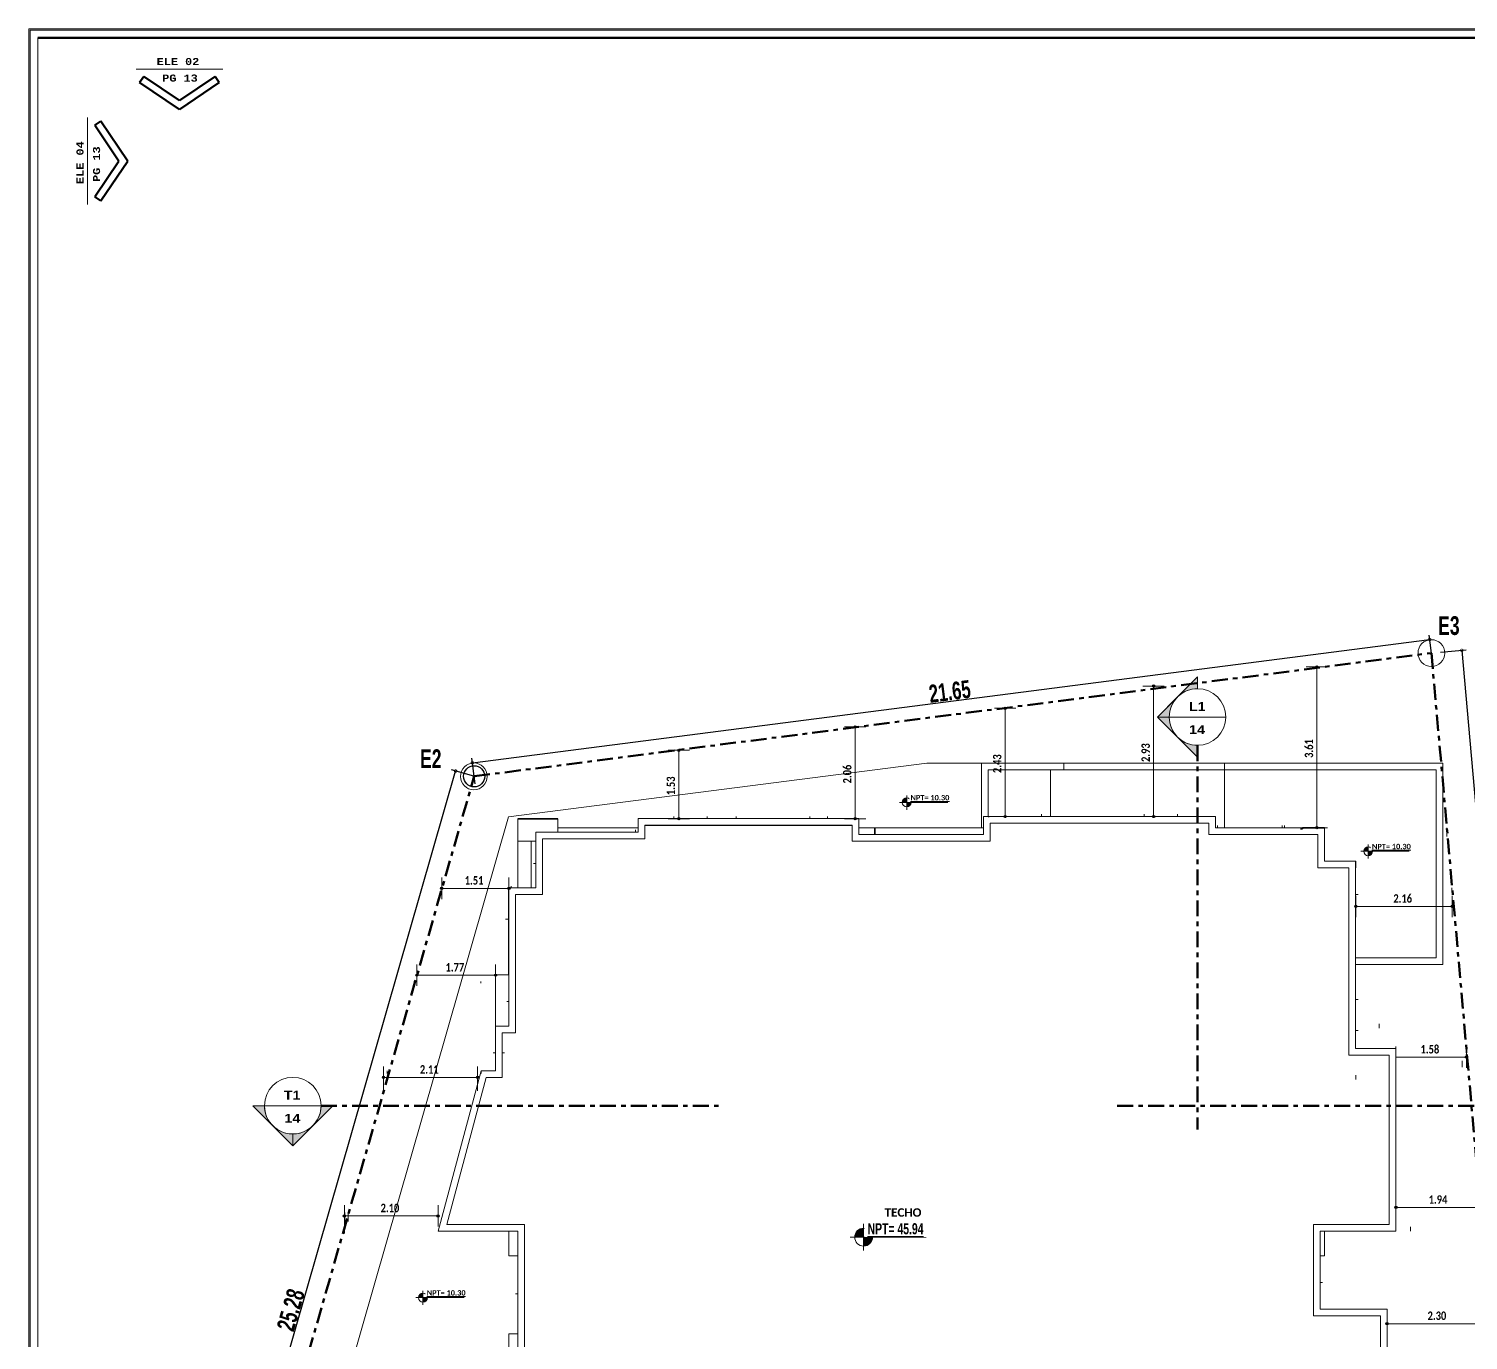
# Model space of a CAD drawing. Header units: metres. Extents: x -144 to 1000, y -717 to 29.
# Drawn here: x 911.78 to 944.07, y -559.86 to -530.45 of the extents above; entities that cross this region are included whole.
import ezdxf

# ---------------------------------------------------------------- set-up
doc = ezdxf.new("R2010")
doc.units = ezdxf.units.M
for name, pattern in [('Basculante', [0.11625, 0.075, -0.04125]), ('Dash Dot 3_16_', [0.595313, 0.357187, -0.119063, 0, -0.119063]), ('Derribado', [0.36, 0.24, -0.12]), ('Trazo', [0.45, 0.225, -0.225])]:
    doc.linetypes.add(name, pattern=pattern)
doc.layers.get('0').update_dxf_attribs({"color": 1})
doc.layers.get('Defpoints').update_dxf_attribs({"color": 1})
for name, color, linetype, lineweight in [('A-ANNO-DIMS', 1, 'Continuous', 9), ('A-DETL', 1, 'Continuous', 9), ('A-DETL-GENF', 1, 'Continuous', 9), ('A-DETL-THIN', 1, 'Continuous', 9), ('A-FLOR', 2, 'Continuous', 9), ('A-GLAZ', 1, 'Continuous', 9), ('A-WALL', 4, 'Continuous', 9), ('G-ANNO-DIMS', 1, 'Continuous', 9), ('G-ANNO-SYMB', 1, 'Continuous', 9), ('G-ANNO-TEXT', 2, 'Continuous', 9), ('G-ANNO-TTLB', 3, 'Continuous', 18), ('G-ANNO-TTLB-WIDE', 1, 'Continuous', 70), ('G-IMPT', 1, 'Continuous', 9), ('S-BEAM', 1, 'Continuous', 9), ('S-BEAM-HDLN', 7, 'Trazo', 9), ('S-COLS', 7, 'Continuous', 9)]:
    doc.layers.add(name, color=color, linetype=linetype, lineweight=lineweight)
doc.layers.add('A-WALL-PATT', color=7, linetype='Continuous', lineweight=35, true_color=0x9c9c9c)
doc.styles.add('Arial Black', font='', dxfattribs={"height": 0.15})
doc.styles.add('Britannic Bold_B', font='', dxfattribs={"width": 0.7})
doc.styles.add('Britannic Bold_B_1', font='', dxfattribs={"width": 0.7, "height": 0.4})
doc.styles.add('Calibri_B', font='calibrib.ttf', dxfattribs={"height": 0.165})
doc.styles.add('Calibri_B_3', font='calibrib.ttf', dxfattribs={"height": 0.15})
doc.styles.add('Calibri_B_7', font='calibrib.ttf', dxfattribs={"width": 0.8, "height": 0.18})
doc.styles.add('Courier New_B_2', font='courbd.ttf', dxfattribs={"height": 0.0016})
doc.styles.get('Arial Black').set_extended_font_data('Arial Black')
doc.styles.get('Britannic Bold_B').set_extended_font_data('Britannic Bold', bold=True)
doc.styles.get('Britannic Bold_B_1').set_extended_font_data('Britannic Bold', bold=True)
doc.dimstyles.new('LINDEROS', dxfattribs={"dimscale": 0.3048, "dimtxt": 0.406749, "dimasz": 0.393701, "dimexe": 0.328084, "dimexo": 0.0625, "dimgap": 0.032808, "dimtad": 1, "dimrnd": 0.01, "dimzin": 0, "dimdsep": 46, "dimtxsty": 'Britannic Bold_B_1', "dimblk1": 'DOTSMALL', "dimblk2": 'DOTSMALL', "dimsah": 1, "dimcen": 0.09, "dimazin": 0, "dimtfac": 1, "dimtdec": 4, "dimtix": 1, "dimtmove": 0, "dimatfit": 3, "dimfxl": 1.64042, "dimfxlon": 1, "dimtvp": 1, "dimtolj": 1, "dimtzin": 0, "dimarcsym": 2})

# ---------------------------------------------------------------- blocks, each defined once
blk = doc.blocks.new('tarjeta de nathalie 00')
at = {"layer": 'G-IMPT', "lineweight": 9}
h = blk.add_hatch(color=3, dxfattribs=at)
h.paths.add_polyline_path([(-145.23888, -717.38489), (-145.21019, -717.38489), (-145.21019, -716.89355), (-145.21019, -716.79934), (-145.23888, -716.79934), (-145.23888, -716.89379)])
h.paths.add_polyline_path([(-145.20996, -716.7991), (-145.20996, -717.3851), (-145.2392, -717.3851), (-145.2392, -716.7991)])
h.paths.add_polyline_path([(-145.23902, -717.3868), (-145.20826, -717.3868), (-145.20826, -716.7974), (-145.2392, -716.7974), (-146.09866, -716.7974), (-146.09866, -717.3868)])
h.paths.add_polyline_path([(-145.20795, -716.79707), (-145.20795, -717.3871), (-146.09898, -717.3871), (-146.09898, -716.79707)])
at = {"layer": 'G-ANNO-TTLB', "color": 3}
for p, q in [((-145.20795, -716.79707), (-146.09898, -716.79707)), ((-145.20795, -716.79707), (-146.09898, -716.79707)), ((-146.09866, -716.7974), (-145.2392, -716.7974))]:
    blk.add_line(p, q, dxfattribs=at)
at = {"layer": 'G-ANNO-TTLB'}
for p, q in [((-146.09898, -716.79707), (-146.09898, -717.3871)), ((-146.09898, -716.79707), (-146.09898, -717.38713)), ((-146.09866, -717.3868), (-146.09866, -716.7974)), ((-146.09696, -717.3851), (-146.09696, -716.7991))]:
    blk.add_line(p, q, dxfattribs=at)
at = {"layer": 'G-ANNO-TTLB-WIDE', "color": 3}
blk.add_line((-146.09696, -716.7991), (-145.20996, -716.7991), dxfattribs=at)
blk = doc.blocks.new('A$C4d52d4f2')
blk.add_circle((-0.79054, -0.16864), 0.00238)
at = {"layer": 'A-DETL', "color": 7, "lineweight": 100}
for p, q in [((-0.86601, -0.01215), (-0.86509, -0.01078)), ((-0.86601, -0.01215), (-0.85702, -0.01821)), ((-0.86509, -0.01078), (-0.85702, -0.01621)), ((-0.84896, -0.01078), (-0.85702, -0.01621)), ((-0.84804, -0.01215), (-0.85702, -0.01821)), ((-0.84804, -0.01215), (-0.84896, -0.01078)), ((-0.87475, -0.02089), (-0.87612, -0.02181)), ((-0.87612, -0.02181), (-0.87069, -0.02987)), ((-0.87475, -0.02089), (-0.86869, -0.02987)), ((-0.87612, -0.03794), (-0.87069, -0.02987)), ((-0.87475, -0.03886), (-0.86869, -0.02987)), ((-0.87475, -0.03886), (-0.87612, -0.03794))]:
    blk.add_line(p, q, dxfattribs=at)
at = {"layer": 'A-DETL-THIN', "lineweight": 18}
for p, q in [((-0.84724, -0.00914), (-0.86681, -0.00914)), ((-0.87776, -0.03966), (-0.87776, -0.02008))]:
    blk.add_line(p, q, dxfattribs=at)
at = {"layer": 'G-ANNO-TEXT', "char_height": 0.0016, "attachment_point": 1, "style": 'Courier New_B_2'}
for s, insert, width in [('ELE 02', (-0.86217, -0.00663), 0.0125063), ('PG 13', (-0.86092, -0.01036), 0.0104219)]:
    blk.add_mtext(s, dxfattribs=dict(at, insert=insert, width=width))
at = {"layer": 'G-ANNO-TEXT', "char_height": 0.0016, "attachment_point": 1, "rotation": 90, "style": 'Courier New_B_2'}
for s, insert, width in [('ELE 04', (-0.88027, -0.03505), 0.0125063), ('PG 13', (-0.87654, -0.03458), 0.0104219)]:
    blk.add_mtext(s, dxfattribs=dict(at, insert=insert, width=width))
blk = doc.blocks.new('COLUMNAS - COLUMNAS-773079-Techo')
at = {"layer": 'S-COLS'}
for p, q in [((-12.089, 22.744), (-12.989, 22.744)), ((-12.989, 22.744), (-12.989, 22.244)), ((-12.089, 22.444), (-12.089, 22.744)), ((-4.989, 22.544), (-5.339, 22.544)), ((-4.989, 22.394), (-4.989, 22.544)), ((-12.989, 22.244), (-12.589, 22.244)), ((-13.189, 13.495), (-13.189, 12.944)), ((5.111, 12.944), (5.111, 13.495)), ((-13.189, 12.944), (-12.989, 12.944)), ((5.012, 12.944), (5.111, 12.944)), ((-12.989, 11.194), (-13.189, 11.194)), ((-13.189, 11.194), (-13.189, 10.644)), ((-12.989, 3.694), (-13.189, 3.694)), ((-13.189, 3.694), (-13.189, 2.794)), ((-5.489, 3.544), (-5.489, 2.794)), ((-4.989, 2.794), (-4.989, 3.544)), ((-13.189, 2.794), (-12.914, 2.794)), ((-5.489, 2.794), (-4.989, 2.794))]:
    blk.add_line(p, q, dxfattribs=at)
blk = doc.blocks.new('Hormigón-Viga rectangular - 400 x 800 mm-955034-Techo')
at = {"layer": 'S-BEAM-HDLN'}
for p, q in [((4.8, 0), (4.8, -0.15)), ((4.8, -0.15), (2.3641, -0.15))]:
    blk.add_line(p, q, dxfattribs=at)
blk = doc.blocks.new('Hormigón-Viga rectangular - 400 x 800 mm-956198-Techo')
at = {"layer": 'S-BEAM-HDLN'}
blk.add_line((3.3, -0.15), (1.5, -0.15), dxfattribs=at)
blk = doc.blocks.new('Hormigón-Viga rectangular - 400 x 800 mm-956237-Techo')
at = {"layer": 'S-BEAM-HDLN'}
for p, q in [((-4.286, -0.15), (-4.286, 0.15)), ((-4.286, 0.15), (-3.241, 0.15)), ((-3.241, -0.15), (-4.286, -0.15))]:
    blk.add_line(p, q, dxfattribs=at)
blk = doc.blocks.new('1_00 X 1_1 - 1_0 X 1_10-978830-Techo')
at = {"layer": 'A-GLAZ'}
blk.add_line((0, -0.125), (0, -0.075), dxfattribs=at)
blk = doc.blocks.new('1_40 X 1_1 - 1_20 X 1_10-1976678-Techo')
at = {"layer": 'A-GLAZ'}
blk.add_line((0, 0.125), (0, 0.075), dxfattribs=at)
blk = doc.blocks.new('1_00 X 1_1 - 1_0 X 1_10-V1-Techo')
at = {"layer": 'A-GLAZ', "color": 8, "true_color": 0x808080}
blk.add_line((0, -0.125), (0, -0.075), dxfattribs=at)
blk = doc.blocks.new('1_00 X 1_1 - _90 X 1_10-836321-Techo')
at = {"layer": 'A-GLAZ'}
blk.add_line((0, -0.125), (0, -0.075), dxfattribs=at)
blk = doc.blocks.new('1_00 X 1_1 - _90 X 1_10-V2-Techo')
at = {"layer": 'A-GLAZ'}
blk.add_line((0, -0.125), (0, -0.075), dxfattribs=at)
blk = doc.blocks.new('1_00 X 1_1 - _90 X 1_10-V3-Techo')
at = {"layer": 'A-GLAZ'}
blk.add_line((0, 0.075), (0, 0.125), dxfattribs=at)
blk = doc.blocks.new('1_40 X 1_1 - 1_20 X 1_10-V4-Techo')
at = {"layer": 'A-GLAZ', "color": 8, "true_color": 0x808080}
blk.add_line((0, 0.125), (0, 0.075), dxfattribs=at)
blk = doc.blocks.new('1_00 X 1_1 - 0_80 X 1_10-2033634-Techo')
at = {"layer": 'A-GLAZ'}
blk.add_line((0, -0.125), (0, -0.075), dxfattribs=at)
blk = doc.blocks.new('0_80 X 0_1 - 0_80 X 0_50-V7-Techo')
at = {"layer": 'A-GLAZ'}
blk.add_line((0, -0.125), (0, -0.075), dxfattribs=at)
blk = doc.blocks.new('1_00 X 1_1 - _90 X 1_10-V9-Techo')
at = {"layer": 'A-GLAZ'}
blk.add_line((0, -0.125), (0, -0.08), dxfattribs=at)
blk = doc.blocks.new('1_00 X 1_1 - _90 X 1_10-V10-Techo')
at = {"layer": 'A-GLAZ'}
blk.add_line((0, -0.125), (0, -0.075), dxfattribs=at)
blk = doc.blocks.new('1_00 X 1_1 - _90 X 1_10-V11-Techo')
at = {"layer": 'A-GLAZ', "color": 8, "true_color": 0x808080}
blk.add_line((0, -0.125), (0, -0.08), dxfattribs=at)
blk = doc.blocks.new('1_40 X 1_1 - 1_40 X 1_10-966590-Techo')
at = {"layer": 'A-GLAZ', "color": 8, "true_color": 0x808080}
blk.add_line((0, 0.075), (0, 0.125), dxfattribs=at)
blk = doc.blocks.new('1_40 X 1_1 - 1_40 X 1_10-V12-Techo')
at = {"layer": 'A-GLAZ'}
blk.add_line((0, 0.075), (0, 0.125), dxfattribs=at)
blk = doc.blocks.new('1_00 X 1_1 - _90 X 1_10-V13-Techo')
at = {"layer": 'A-GLAZ', "color": 8, "true_color": 0x808080}
blk.add_line((0, 0.125), (0, 0.075), dxfattribs=at)
blk = doc.blocks.new('1_00 X 1_1 - _90 X 1_10-V14-Techo')
at = {"layer": 'A-GLAZ', "color": 8, "true_color": 0x808080}
blk.add_line((0, -0.075), (0, -0.125), dxfattribs=at)
blk = doc.blocks.new('0_80 X 0_1 - 0_80 X 0_50-836655-Techo')
at = {"layer": 'A-GLAZ', "color": 8, "true_color": 0x808080}
blk.add_line((0, -0.125), (0, -0.075), dxfattribs=at)
blk = doc.blocks.new('0_80 X 0_1 - 0_80 X 0_50-V18-Techo')
at = {"layer": 'A-GLAZ'}
blk.add_line((0, 0.08), (0, 0.125), dxfattribs=at)
blk = doc.blocks.new('1_00 X 1_1 - _90 X 1_10-2034710-Techo')
at = {"layer": 'A-GLAZ'}
blk.add_line((0, -0.125), (0, -0.05), dxfattribs=at)
blk = doc.blocks.new('Sección - Section Head - Filled-232501-Techo')
at = {"layer": 'G-ANNO-SYMB'}
h = blk.add_hatch(color=256, dxfattribs=at)
edge = h.paths.add_edge_path()
edge.add_line((-0.01084, 0.00449), (-0.00635, 0.00898))
edge.add_line((-0.00635, 0.00898), (-0.00635, 0.00635))
edge.add_arc((-0.00635, 0), 0.00635, 90, 135)
h = blk.add_hatch(color=256, dxfattribs=at)
edge = h.paths.add_edge_path()
edge.add_arc((-0.00635, 0), 0.00635, 45, 90)
edge.add_line((-0.00635, 0.00635), (-0.00635, 0.00898))
edge.add_line((-0.00635, 0.00898), (-0.00186, 0.00449))
h = blk.add_hatch(color=256, dxfattribs=at)
edge = h.paths.add_edge_path()
edge.add_arc((-0.00635, 0), 0.00636, 137.9216, 180)
edge.add_line((-0.01271, 0), (-0.01533, 0))
edge.add_line((-0.01533, 0), (-0.01107, 0.00426))
h = blk.add_hatch(color=256, dxfattribs=at)
edge = h.paths.add_edge_path()
edge.add_line((-0.00163, 0.00426), (0.00263, 0))
edge.add_line((0.00263, 0), (0.00001, 0))
edge.add_arc((-0.00635, 0), 0.00636, 0, 42.0784)
at = {"layer": 'G-ANNO-SYMB', "lineweight": 18}
for p, q in [((-0.00635, 0.00898), (-0.01533, 0)), ((-0.00635, 0.00898), (-0.01084, 0.00449)), ((-0.00635, 0.00898), (0.00263, 0)), ((-0.00635, 0.00635), (-0.00635, 0.00898)), ((-0.00186, 0.00449), (-0.00635, 0.00898)), ((-0.00635, 0.00898), (-0.00635, 0.00635)), ((-0.01107, 0.00426), (-0.01533, 0)), ((0.00263, 0), (-0.00163, 0.00426)), ((-0.01533, 0), (-0.01271, 0)), ((0.00001, 0), (0.00263, 0)), ((-0.0127, 0), (-0.01533, 0)), ((0, 0), (0.00263, 0))]:
    blk.add_line(p, q, dxfattribs=at)
for radius, start, end in [(0.00636, 137.9216, 180), (0.00635, 360, 180), (0.00635, 90, 135), (0.00635, 45, 90), (0.00636, 0, 42.0784), (0.00635, 180, 360)]:
    blk.add_arc((-0.00635, 0), radius, start, end, dxfattribs=at)
blk = doc.blocks.new('Cotas de elevación - M_Cota de elevación - Destino rellenado-44836-Techo')
at = {"layer": 'G-ANNO-DIMS'}
h = blk.add_hatch(color=256, dxfattribs=at)
edge = h.paths.add_edge_path()
edge.add_line((0, 0), (-0.002, 0))
edge.add_arc((0, 0), 0.002, 90, 180, ccw=False)
edge.add_line((0, 0.002), (0, 0))
h = blk.add_hatch(color=256, dxfattribs=at)
edge = h.paths.add_edge_path()
edge.add_line((0, 0), (0.002, 0))
edge.add_arc((0, 0), 0.002, 270, 360, ccw=False)
edge.add_line((0, -0.002), (0, 0))
for p, q in [((-0.003, 0), (0.014, 0)), ((0, -0.003), (0, 0.003))]:
    blk.add_line(p, q, dxfattribs=at)
blk.add_circle((0, 0), 0.002, dxfattribs=at)
blk = doc.blocks.new('_DotSmall')
at = {"color": 0, "linetype": 'ByBlock', "const_width": 0.5}
blk.add_lwpolyline([(-0.0625, 0, 1), (0.0625, 0, 1)], format="xyb", close=True, dxfattribs=at)
blk = doc.blocks.new('*D523')
at = {"layer": 'A-ANNO-DIMS', "color": 0, "lineweight": -2, "transparency": 16777216}
for p, q in [((924.793, -490), (946.269, -487.236)), ((946.33, -487.713), (946.256, -487.137)), ((924.855, -490.477), (924.781, -489.9))]:
    blk.add_line(p, q, dxfattribs=at)
at = {"layer": 'Defpoints', "color": 0, "transparency": 16777216}
for p in [(946.269, -487.236), (946.333, -487.732), (924.857, -490.496)]:
    blk.add_point(p, dxfattribs=at)
at = {"layer": 'A-ANNO-DIMS', "color": 0, "lineweight": -2, "transparency": 16777216, "xscale": 0.12, "yscale": 0.12, "zscale": 0.12}
for p, rotation in [((946.269, -487.236), 7.333333333335209), ((924.793, -490), 187.3333333333352)]:
    blk.add_blockref('_DotSmall', p, dxfattribs=dict(at, rotation=rotation))
at = {"layer": 'A-ANNO-DIMS', "color": 0, "transparency": 16777216, "insert": (935.503, -488.403), "char_height": 0.4, "width": 1.40028, "attachment_point": 5, "rotation": 7.3333, "style": 'Britannic Bold_B_1'}
blk.add_mtext('\\A1;21.65', dxfattribs=at)
blk = doc.blocks.new('*D524')
at = {"layer": 'A-ANNO-DIMS', "color": 0, "lineweight": -2, "transparency": 16777216}
for p, q in [((946.511, -487.523), (947.09, -487.472)), ((946.99, -487.481), (949.39, -514.555)), ((948.911, -514.597), (949.49, -514.546))]:
    blk.add_line(p, q, dxfattribs=at)
at = {"layer": 'Defpoints', "color": 0, "transparency": 16777216}
for p in [(946.492, -487.525), (948.892, -514.599), (949.39, -514.555)]:
    blk.add_point(p, dxfattribs=at)
at = {"layer": 'A-ANNO-DIMS', "color": 0, "lineweight": -2, "transparency": 16777216, "xscale": 0.12, "yscale": 0.12, "zscale": 0.12}
for p, rotation in [((946.99, -487.481), 95.06666666666777), ((949.39, -514.555), 275.0666666666677)]:
    blk.add_blockref('_DotSmall', p, dxfattribs=dict(at, rotation=rotation))
at = {"layer": 'A-ANNO-DIMS', "color": 0, "transparency": 16777216, "insert": (948.406, -500.999), "char_height": 0.4, "width": 1.40028, "attachment_point": 5, "rotation": 275.0667, "style": 'Britannic Bold_B_1'}
blk.add_mtext('\\A1;27.18', dxfattribs=at)
blk = doc.blocks.new('*D525')
at = {"layer": 'A-ANNO-DIMS', "color": 0, "lineweight": -2, "transparency": 16777216}
for p, q in [((917.437, -514.478), (924.417, -490.186)), ((924.88, -490.319), (924.321, -490.158)), ((917.899, -514.61), (917.34, -514.45))]:
    blk.add_line(p, q, dxfattribs=at)
at = {"layer": 'Defpoints', "color": 0, "transparency": 16777216}
for p in [(924.417, -490.186), (924.898, -490.324), (917.917, -514.616)]:
    blk.add_point(p, dxfattribs=at)
at = {"layer": 'A-ANNO-DIMS', "color": 0, "lineweight": -2, "transparency": 16777216, "xscale": 0.12, "yscale": 0.12, "zscale": 0.12}
for p, rotation in [((924.417, -490.186), 73.96666666666964), ((917.437, -514.478), 253.9666666666696)]:
    blk.add_blockref('_DotSmall', p, dxfattribs=dict(at, rotation=rotation))
at = {"layer": 'A-ANNO-DIMS', "color": 0, "transparency": 16777216, "insert": (920.719, -502.272), "char_height": 0.4, "width": 1.40028, "attachment_point": 5, "rotation": 73.9667, "style": 'Britannic Bold_B_1'}
blk.add_mtext('\\A1;25.28', dxfattribs=at)
blk = doc.blocks.new('Cotas de elevación - COMODORO RIBADAVIA-627478-Techo')
at = {"layer": 'G-ANNO-DIMS'}
h = blk.add_hatch(color=256, dxfattribs=at)
edge = h.paths.add_edge_path()
edge.add_arc((0, 0), 0.001, 90, 180, ccw=False)
edge.add_line((0, 0.001), (0, 0))
edge.add_line((0, 0), (-0.001, 0))
h = blk.add_hatch(color=256, dxfattribs=at)
edge = h.paths.add_edge_path()
edge.add_line((0, -0.001), (0, 0))
edge.add_line((0, 0), (0.001, 0))
edge.add_arc((0, 0), 0.001, 270, 360, ccw=False)
for p, q in [((-0.00162, 0), (0.00922, 0)), ((-0.001, 0), (0, 0)), ((0, -0.00163), (0, 0.00153)), ((0, 0), (0, 0.001)), ((0.001, 0), (0, 0)), ((0, 0), (0, -0.001))]:
    blk.add_line(p, q, dxfattribs=at)
blk.add_circle((0, 0), 0.001, dxfattribs=at)
for start, end in [(90, 180), (270, 360)]:
    blk.add_arc((0, 0), 0.001, start, end, dxfattribs=at)
blk = doc.blocks.new('K')
at = {"layer": 'A-DETL', "color": 7, "linetype": 'Dash Dot 3_16_', "lineweight": 70}
for p, q in [((924.833, -490.305), (946.308, -487.541)), ((946.308, -487.541), (948.709, -514.615)), ((917.852, -514.597), (924.833, -490.305))]:
    blk.add_line(p, q, dxfattribs=at)
at = {"layer": 'A-DETL', "color": 253, "true_color": 0xb6b6b6}
for p, q in [((943.913, -487.85), (943.813, -487.85)), ((940.563, -488.281), (940.463, -488.281)), ((933.463, -489.194), (933.363, -489.194)), ((929.363, -489.722), (929.423, -489.722)), ((926.989, -490.031), (927.049, -490.031)), ((926.989, -490.031), (927.049, -490.031)), ((946.655, -491.457), (946.655, -491.657)), ((925.663, -492.807), (925.663, -492.767)), ((924.067, -492.967), (924.067, -492.927)), ((924.067, -492.967), (924.067, -492.927)), ((946.768, -492.807), (946.768, -492.907)), ((923.486, -494.937), (923.486, -494.897)), ((923.486, -494.937), (923.486, -494.897)), ((924.983, -494.947), (924.983, -494.907)), ((945.14, -495.852), (945.14, -495.952)), ((947.05, -495.907), (947.05, -496.007)), ((947.05, -495.907), (947.05, -496.007)), ((947.05, -495.907), (947.05, -496.007)), ((922.884, -496.967), (922.884, -496.907)), ((922.884, -496.967), (922.884, -496.907)), ((924.989, -496.967), (924.989, -496.907)), ((944.613, -497.007), (944.613, -497.107)), ((921.932, -500.087), (921.932, -500.287)), ((924.025, -500.206), (924.025, -500.166)), ((945.837, -500.406), (945.837, -500.506))]:
    blk.add_line(p, q, dxfattribs=at)
at = {"layer": 'A-DETL-THIN'}
for p, q in [((946.997, -496.787), (946.997, -496.687)), ((946.997, -496.827), (946.997, -496.787))]:
    blk.add_line(p, q, dxfattribs=at)
for centre in [(946.308, -487.541), (924.825, -490.306)]:
    blk.add_circle(centre, 0.3, dxfattribs=at)
at = {"layer": 'A-FLOR', "color": 8, "true_color": 0x808080}
for p, q in [((934.987, -490.007), (925.605, -491.214)), ((936.213, -490.007), (934.987, -490.007)), ((937.763, -491.207), (937.763, -490.157)), ((941.663, -490.157), (941.663, -491.457)), ((925.605, -491.214), (918.88, -514.615)), ((943.913, -492.207), (943.913, -491.457)), ((925.314, -494.757), (925.314, -495.907)), ((925.613, -503.357), (925.613, -502.807))]:
    blk.add_line(p, q, dxfattribs=at)
at = {"layer": 'A-WALL', "color": 8, "true_color": 0x808080}
for p, q in [((936.213, -490.007), (946.563, -490.007)), ((936.213, -491.457), (936.213, -490.007)), ((946.413, -490.157), (936.363, -490.157)), ((936.363, -490.157), (936.363, -491.207)), ((938.063, -490.157), (938.063, -490.007)), ((941.663, -490.007), (941.663, -490.157)), ((946.413, -494.378), (946.413, -490.157)), ((946.563, -490.007), (946.563, -494.528)), ((933.313, -491.407), (928.663, -491.407)), ((944.613, -492.357), (944.613, -492.207)), ((925.607, -494.757), (925.607, -492.807)), ((944.613, -494.378), (946.413, -494.378)), ((946.563, -494.528), (944.613, -494.528))]:
    blk.add_line(p, q, dxfattribs=at)
at = {"layer": 'A-WALL'}
for p, q in [((928.513, -491.252), (933.463, -491.252)), ((928.513, -491.557), (928.513, -491.252)), ((933.313, -491.402), (928.663, -491.402)), ((928.663, -491.402), (928.663, -491.707)), ((933.313, -491.757), (933.313, -491.402)), ((933.463, -491.252), (933.463, -491.607)), ((936.263, -491.607), (936.263, -491.207)), ((936.263, -491.207), (941.464, -491.207)), ((936.413, -491.357), (936.413, -491.757)), ((941.314, -491.357), (936.413, -491.357)), ((941.314, -491.607), (941.314, -491.357)), ((941.464, -491.207), (941.464, -491.457)), ((941.464, -491.457), (943.913, -491.457)), ((943.913, -491.457), (943.913, -492.207)), ((926.213, -491.557), (928.513, -491.557)), ((926.213, -492.807), (926.213, -491.557)), ((928.663, -491.707), (926.363, -491.707)), ((926.363, -491.707), (926.363, -492.957)), ((926.713, -491.557), (928.513, -491.557)), ((936.413, -491.757), (933.313, -491.757)), ((933.463, -491.607), (936.263, -491.607)), ((943.763, -491.607), (941.314, -491.607)), ((943.763, -492.357), (943.763, -491.607)), ((944.458, -492.357), (943.763, -492.357)), ((943.913, -492.207), (944.613, -492.207)), ((944.458, -496.556), (944.458, -492.357)), ((944.608, -492.207), (944.608, -496.406)), ((925.607, -492.807), (926.213, -492.807)), ((925.613, -495.907), (925.613, -492.807)), ((926.363, -492.957), (925.763, -492.957)), ((925.763, -492.957), (925.763, -496.057)), ((925.313, -494.757), (925.613, -494.757)), ((925.313, -496.907), (925.313, -494.757)), ((925.314, -496.907), (925.314, -495.907)), ((925.314, -495.907), (925.613, -495.907)), ((925.464, -496.057), (925.464, -497.057)), ((925.763, -496.057), (925.464, -496.057)), ((945.363, -496.556), (944.458, -496.556)), ((944.608, -496.406), (945.513, -496.406)), ((945.363, -500.356), (945.363, -496.556)), ((945.513, -496.406), (945.513, -500.506)), ((924.022, -500.506), (924.987, -496.907)), ((924.987, -496.907), (925.314, -496.907)), ((925.102, -497.057), (924.218, -500.356)), ((925.464, -497.057), (925.102, -497.057)), ((925.813, -500.506), (924.022, -500.506)), ((924.218, -500.356), (925.963, -500.356)), ((925.813, -503.357), (925.813, -500.506)), ((925.963, -500.356), (925.963, -503.507)), ((943.664, -500.356), (945.363, -500.356)), ((943.664, -502.407), (943.664, -500.356)), ((945.513, -500.506), (943.814, -500.506)), ((943.814, -500.506), (943.814, -502.257)), ((944.113, -500.507), (943.913, -500.507)), ((944.038, -500.507), (944.038, -500.506)), ((945.163, -502.407), (943.664, -502.407)), ((943.814, -502.257), (945.313, -502.257)), ((945.163, -505.806), (945.163, -502.407)), ((945.313, -502.257), (945.313, -508.461))]:
    blk.add_line(p, q, dxfattribs=at)
at = {"layer": 'G-ANNO-SYMB', "lineweight": 18}
for p, q in [((940.426, -488.975), (941.696, -488.975)), ((920.128, -497.691), (921.398, -497.691))]:
    blk.add_line(p, q, dxfattribs=at)
at = {"layer": 'G-ANNO-SYMB', "linetype": 'Dash Dot 3_16_', "lineweight": 70}
for p, q in [((941.061, -489.61), (941.061, -498.226)), ((921.398, -497.691), (930.328, -497.691)), ((939.259, -497.691), (948.189, -497.691))]:
    blk.add_line(p, q, dxfattribs=at)
at = {"layer": 'S-BEAM'}
for p, q in [((928.513, -491.457), (926.713, -491.457)), ((933.814, -491.607), (933.814, -491.457)), ((936.263, -491.457), (933.814, -491.457)), ((925.813, -491.749), (925.813, -492.807)), ((926.113, -492.807), (926.113, -491.757))]:
    blk.add_line(p, q, dxfattribs=at)
at = {"layer": 'A-GLAZ'}
for name, p, rotation in [('1_00 X 1_1 - _90 X 1_10-V10-Techo', (937.563, -491.282), 180), ('1_00 X 1_1 - _90 X 1_10-V10-Techo', (939.863, -491.282), 180), ('1_00 X 1_1 - _90 X 1_10-V9-Techo', (930.063, -491.332), 180), ('1_00 X 1_1 - _90 X 1_10-V9-Techo', (932.363, -491.332), 180), ('1_00 X 1_1 - _90 X 1_10-V9-Techo', (932.763, -491.332), 180), ('1_00 X 1_1 - _90 X 1_10-V2-Techo', (941.513, -491.532), 180), ('1_00 X 1_1 - _90 X 1_10-V2-Techo', (942.963, -491.532), 180), ('1_00 X 1_1 - _90 X 1_10-V2-Techo', (942.963, -491.532), 180), ('1_00 X 1_1 - _90 X 1_10-V2-Techo', (942.963, -491.532), 180), ('1_00 X 1_1 - _90 X 1_10-V2-Techo', (942.963, -491.532), 180), ('1_00 X 1_1 - _90 X 1_10-V2-Techo', (942.963, -491.532), 180), ('1_00 X 1_1 - _90 X 1_10-V2-Techo', (942.963, -491.532), 180), ('1_00 X 1_1 - _90 X 1_10-V2-Techo', (942.963, -491.532), 180), ('1_00 X 1_1 - _90 X 1_10-V2-Techo', (942.963, -491.532), 180), ('1_00 X 1_1 - 0_80 X 1_10-2033634-Techo', (943.013, -491.532), 180), ('1_00 X 1_1 - _90 X 1_10-V10-Techo', (928.449, -491.632), 180), ('1_00 X 1_1 - 1_0 X 1_10-978830-Techo', (926.288, -492.257), 269.9999999999999), ('1_00 X 1_1 - 1_0 X 1_10-978830-Techo', (926.288, -492.257), 269.9999999999999), ('1_00 X 1_1 - 1_0 X 1_10-978830-Techo', (926.288, -492.257), 269.9999999999999), ('1_00 X 1_1 - 1_0 X 1_10-978830-Techo', (926.288, -492.257), 269.9999999999999), ('1_00 X 1_1 - 1_0 X 1_10-978830-Techo', (926.288, -492.257), 269.9999999999999), ('1_00 X 1_1 - 1_0 X 1_10-978830-Techo', (926.288, -492.257), 269.9999999999999), ('1_00 X 1_1 - 1_0 X 1_10-978830-Techo', (926.288, -492.257), 269.9999999999999), ('1_00 X 1_1 - 1_0 X 1_10-978830-Techo', (926.288, -492.257), 269.9999999999999), ('1_00 X 1_1 - _90 X 1_10-2034710-Techo', (925.663, -493.507), 269.9999999999999), ('1_00 X 1_1 - _90 X 1_10-V10-Techo', (925.688, -493.507), 269.9999999999999), ('1_00 X 1_1 - _90 X 1_10-V3-Techo', (925.688, -495.357), 89.9999999999999), ('0_80 X 0_1 - 0_80 X 0_50-V7-Techo', (944.538, -496.007), 89.99999999999991), ('1_00 X 1_1 - _90 X 1_10-V3-Techo', (925.388, -496.507), 89.9999999999999), ('1_00 X 1_1 - _90 X 1_10-V3-Techo', (925.388, -496.507), 89.9999999999999), ('1_00 X 1_1 - _90 X 1_10-V3-Techo', (925.388, -496.507), 89.9999999999999), ('1_00 X 1_1 - _90 X 1_10-V3-Techo', (925.388, -496.507), 89.9999999999999), ('1_00 X 1_1 - _90 X 1_10-V3-Techo', (925.388, -496.507), 89.9999999999999), ('1_00 X 1_1 - _90 X 1_10-V3-Techo', (925.388, -496.507), 89.9999999999999), ('1_00 X 1_1 - _90 X 1_10-V3-Techo', (925.388, -496.507), 89.9999999999999), ('1_00 X 1_1 - _90 X 1_10-V3-Techo', (925.388, -496.507), 89.9999999999999), ('1_40 X 1_1 - 1_20 X 1_10-1976678-Techo', (943.739, -501.657), 270.0000000000001), ('1_40 X 1_1 - 1_20 X 1_10-1976678-Techo', (943.739, -501.657), 270.0000000000001), ('1_40 X 1_1 - 1_20 X 1_10-1976678-Techo', (943.739, -501.657), 270.0000000000001), ('1_40 X 1_1 - 1_20 X 1_10-1976678-Techo', (943.739, -501.657), 270.0000000000001), ('1_40 X 1_1 - 1_20 X 1_10-1976678-Techo', (943.739, -501.657), 270.0000000000001), ('1_40 X 1_1 - 1_20 X 1_10-1976678-Techo', (943.739, -501.657), 270.0000000000001), ('1_40 X 1_1 - 1_20 X 1_10-1976678-Techo', (943.739, -501.657), 270.0000000000001), ('1_40 X 1_1 - 1_20 X 1_10-1976678-Techo', (943.739, -501.657), 270.0000000000001), ('1_40 X 1_1 - 1_40 X 1_10-V12-Techo', (925.888, -501.907), 89.99999999999993), ('1_40 X 1_1 - 1_40 X 1_10-V12-Techo', (925.888, -501.907), 89.99999999999993), ('1_40 X 1_1 - 1_40 X 1_10-V12-Techo', (925.888, -501.907), 89.99999999999993), ('1_40 X 1_1 - 1_40 X 1_10-V12-Techo', (925.888, -501.907), 89.99999999999993), ('1_40 X 1_1 - 1_40 X 1_10-V12-Techo', (925.888, -501.907), 89.99999999999993), ('1_40 X 1_1 - 1_40 X 1_10-V12-Techo', (925.888, -501.907), 89.99999999999993), ('1_40 X 1_1 - 1_40 X 1_10-V12-Techo', (925.888, -501.907), 89.99999999999993), ('1_40 X 1_1 - 1_40 X 1_10-V12-Techo', (925.888, -501.907), 89.99999999999993), ('1_40 X 1_1 - 1_40 X 1_10-V12-Techo', (925.888, -501.907), 89.99999999999993)]:
    blk.add_blockref(name, p, dxfattribs=dict(at, rotation=rotation))
at = {"layer": 'A-GLAZ', "color": 8, "true_color": 0x808080}
for name, p, rotation in [('0_80 X 0_1 - 0_80 X 0_50-836655-Techo', (940.614, -491.282), 180), ('1_00 X 1_1 - _90 X 1_10-V11-Techo', (930.713, -491.332), 180), ('1_00 X 1_1 - 1_0 X 1_10-V1-Techo', (926.288, -492.257), 269.9999999999999), ('1_00 X 1_1 - _90 X 1_10-V13-Techo', (944.538, -492.957), 270.0000000000001), ('1_00 X 1_1 - _90 X 1_10-V14-Techo', (944.538, -495.307), 90.0000000000001), ('1_00 X 1_1 - _90 X 1_10-836321-Techo', (925.388, -496.507), 89.9999999999999), ('1_40 X 1_1 - 1_20 X 1_10-V4-Techo', (943.739, -501.657), 270.0000000000001), ('1_40 X 1_1 - 1_40 X 1_10-966590-Techo', (925.888, -501.907), 89.99999999999993)]:
    blk.add_blockref(name, p, dxfattribs=dict(at, rotation=rotation))
at = {"layer": 'A-GLAZ'}
blk.add_blockref('0_80 X 0_1 - 0_80 X 0_50-V18-Techo', (929.313, -491.332), dxfattribs=at)
at = {"layer": 'G-ANNO-DIMS', "xscale": 99.99999999999993, "yscale": 99.99999999999993, "zscale": 99.99999999999993}
for name, p in [('Cotas de elevación - COMODORO RIBADAVIA-627478-Techo', (934.538, -490.89)), ('Cotas de elevación - COMODORO RIBADAVIA-627478-Techo', (944.89, -491.985)), ('Cotas de elevación - M_Cota de elevación - Destino rellenado-44836-Techo', (933.57, -500.639)), ('Cotas de elevación - COMODORO RIBADAVIA-627478-Techo', (923.684, -501.996))]:
    blk.add_blockref(name, p, dxfattribs=at)
at = {"layer": 'G-ANNO-SYMB', "lineweight": 18, "extrusion": (0, 0, -1), "xscale": 99.99999999999993, "yscale": 99.99999999999993, "zscale": 99.99999999999993}
for p, rotation in [((-941.061, -489.61), 270.0000000000005), ((-921.398, -497.691), 180)]:
    blk.add_blockref('Sección - Section Head - Filled-232501-Techo', p, dxfattribs=dict(at, rotation=rotation))
at = {"layer": 'S-BEAM-HDLN'}
for name, p, rotation in [('Hormigón-Viga rectangular - 400 x 800 mm-956198-Techo', (930.013, -491.607), 180), ('Hormigón-Viga rectangular - 400 x 800 mm-955034-Techo', (938.627, -491.607), 180), ('Hormigón-Viga rectangular - 400 x 800 mm-956237-Techo', (925.963, -496.048), 269.9999999999999)]:
    blk.add_blockref(name, p, dxfattribs=dict(at, rotation=rotation))
at = {"layer": 'S-COLS'}
blk.add_blockref('COLUMNAS - COLUMNAS-773079-Techo', (938.802, -514.001), dxfattribs=at)
at = {"layer": 'G-ANNO-SYMB', "char_height": 0.2, "attachment_point": 1, "style": 'Arial Black'}
for s, insert, width in [('L1', (940.868, -488.639), 0.46498), ('14', (940.874, -489.158), 0.46498), ('T1', (920.563, -497.355), 0.48101), ('14', (920.576, -497.874), 0.46498)]:
    blk.add_mtext(s, dxfattribs=dict(at, insert=insert, width=width))
at = {"layer": 'G-ANNO-TEXT', "char_height": 0.42, "width": 0.89789, "attachment_point": 1, "style": 'Britannic Bold_B_1'}
for s, insert in [('E3', (946.46, -486.714)), ('E2', (923.619, -489.7))]:
    blk.add_mtext(s, dxfattribs=dict(at, insert=insert))
at = {"layer": 'A-ANNO-DIMS', "color": 5, "true_color": 0x0000ff}
for base, p1, p2, angle, override, picture, middle in [((946.269, -487.236), (924.857, -490.496), (946.333, -487.732), 7.3333, {"dimpost": '<>', "dimfxl": 21.652539}, '*D523', (935.503, -488.403)), ((949.39, -514.555), (946.492, -487.525), (948.892, -514.599), 275.0667, {"dimpost": '<>', "dimfxl": 27.18}, '*D524', (948.406, -500.999)), ((924.4174, -490.1858), (917.9171, -514.6157), (924.898, -490.3239), 73.9667, {"dimpost": '<>', "dimfxl": 25.275}, '*D525', (920.7188, -502.2718))]:
    dim = blk.add_linear_dim(base=base, p1=p1, p2=p2, angle=angle, dimstyle='LINDEROS', override=override, dxfattribs=at)
    dim.commit()
    dim.dimension.update_dxf_attribs({"geometry": picture, "text_midpoint": middle})
at = {"layer": 'G-ANNO-DIMS', "attachment_point": 1, "bg_fill": 3, "box_fill_scale": 1.25, "bg_fill_color": 256, "bg_fill_true_color": 13158600, "bg_fill_transparency": 0}
for s, insert, char_height, width, line_spacing_factor, style in [('\\LNPT= 10.30', (934.623, -490.724), 0.12, 1.06809, 1.158048, 'Calibri_B_3'), ('\\LNPT= 10.30', (944.975, -491.819), 0.12, 1.06809, 1.158048, 'Calibri_B_3'), ('\\LNPT= 45.94', (933.659, -500.326), 0.25, 2.37942, 1.000203, 'Britannic Bold_B'), ('\\LNPT= 10.30', (923.769, -501.829), 0.12, 1.06809, 1.158048, 'Calibri_B_3')]:
    blk.add_mtext(s, dxfattribs=dict(at, insert=insert, char_height=char_height, width=width, line_spacing_factor=line_spacing_factor, style=style))
at = {"layer": 'G-ANNO-TEXT', "insert": (934.041, -499.991), "char_height": 0.19, "width": 1.21215, "attachment_point": 1, "style": 'Calibri_B'}
blk.add_mtext('TECHO', dxfattribs=at)

msp = doc.modelspace()

# ---------------------------------------------------------------- block references
at = {"xscale": 99.43160266323505, "yscale": 99.43160266323505, "zscale": 99.43160266323505}
msp.add_blockref('tarjeta de nathalie 00', (15438.631, 70741.827), dxfattribs=at)

# ---------------------------------------------------------------- next in the draw order: block references
at = {"xscale": 99.43160273753426, "yscale": 99.43160273753426, "zscale": 99.43160273753426}
msp.add_blockref('A$C4d52d4f2', (1000.371, -530.45), dxfattribs=at)

# ---------------------------------------------------------------- next in the draw order: block references
at = {"color": 3}
msp.add_blockref('K', (-3.066, -56.913), dxfattribs=at)

# ---------------------------------------------------------------- next in the draw order: hatches: boundary and pattern name
at = {"layer": 'A-ANNO-DIMS', "lineweight": 25, "true_color": 0x0000ff}
h = msp.add_hatch(color=5, dxfattribs=at)
edge = h.paths.add_edge_path()
edge.add_arc((940.672, -544.763), 0.025, 0, 360)
h = msp.add_hatch(color=5, dxfattribs=at)
edge = h.paths.add_edge_path()
edge.add_arc((937.009, -545.194), 0.025, 0, 360)
h = msp.add_hatch(color=5, dxfattribs=at)
edge = h.paths.add_edge_path()
edge.add_arc((933.68, -545.692), 0.025, 0, 360)
h = msp.add_hatch(color=5, dxfattribs=at)
edge = h.paths.add_edge_path()
edge.add_arc((930.315, -546.108), 0.025, 0, 360)
h = msp.add_hatch(color=5, dxfattribs=at)
edge = h.paths.add_edge_path()
edge.add_arc((926.358, -546.635), 0.025, 0, 360)
h = msp.add_hatch(color=5, dxfattribs=at)
edge = h.paths.add_edge_path()
edge.add_arc((926.358, -548.17), 0.025, 0, 360)
h = msp.add_hatch(color=5, dxfattribs=at)
edge = h.paths.add_edge_path()
edge.add_arc((930.315, -548.17), 0.025, 0, 360)
h = msp.add_hatch(color=5, dxfattribs=at)
edge = h.paths.add_edge_path()
edge.add_arc((933.68, -548.12), 0.025, 0, 360)
h = msp.add_hatch(color=5, dxfattribs=at)
edge = h.paths.add_edge_path()
edge.add_arc((937.009, -548.12), 0.025, 0, 360)
h = msp.add_hatch(color=5, dxfattribs=at)
edge = h.paths.add_edge_path()
edge.add_arc((940.672, -548.37), 0.025, 0, 360)
h = msp.add_hatch(color=5, dxfattribs=at)
edge = h.paths.add_edge_path()
edge.add_arc((921.04, -549.73), 0.025, 0, 360)
h = msp.add_hatch(color=5, dxfattribs=at)
edge = h.paths.add_edge_path()
edge.add_arc((922.547, -549.73), 0.025, 0, 360)
h = msp.add_hatch(color=5, dxfattribs=at)
edge = h.paths.add_edge_path()
edge.add_arc((941.547, -550.135), 0.025, 0, 360)
h = msp.add_hatch(color=5, dxfattribs=at)
edge = h.paths.add_edge_path()
edge.add_arc((943.709, -550.135), 0.025, 0, 360)
h = msp.add_hatch(color=5, dxfattribs=at)
edge = h.paths.add_edge_path()
edge.add_arc((920.48, -551.678), 0.025, 0, 360)
h = msp.add_hatch(color=5, dxfattribs=at)
edge = h.paths.add_edge_path()
edge.add_arc((922.247, -551.678), 0.025, 0, 360)
h = msp.add_hatch(color=5, dxfattribs=at)
edge = h.paths.add_edge_path()
edge.add_arc((944.028, -553.517), 0.025, 0, 360)
h = msp.add_hatch(color=5, dxfattribs=at)
edge = h.paths.add_edge_path()
edge.add_arc((919.733, -553.969), 0.025, 0, 360)
h = msp.add_hatch(color=5, dxfattribs=at)
edge = h.paths.add_edge_path()
edge.add_arc((921.844, -553.969), 0.025, 0, 360)
h = msp.add_hatch(color=5, dxfattribs=at)
edge = h.paths.add_edge_path()
edge.add_arc((918.856, -557.076), 0.025, 0, 360)
h = msp.add_hatch(color=5, dxfattribs=at)
edge = h.paths.add_edge_path()
edge.add_arc((920.956, -557.076), 0.025, 0, 360)
h = msp.add_hatch(color=5, dxfattribs=at)
edge = h.paths.add_edge_path()
edge.add_arc((942.447, -556.886), 0.025, 0, 360)
h = msp.add_hatch(color=5, dxfattribs=at)
edge = h.paths.add_edge_path()
edge.add_arc((942.247, -559.493), 0.025, 0, 360)

# ---------------------------------------------------------------- next in the draw order: linework, layer by layer
at = {"layer": 'A-ANNO-DIMS', "color": 5, "true_color": 0x0000ff}
for p, q in [((940.672, -544.763), (940.432, -544.763)), ((940.672, -544.763), (940.672, -548.37)), ((940.672, -544.763), (940.912, -544.763)), ((937.009, -545.194), (936.769, -545.194)), ((937.009, -545.194), (937.009, -548.12)), ((937.009, -545.194), (937.249, -545.194)), ((933.68, -545.692), (933.44, -545.692)), ((933.68, -545.692), (933.68, -548.12)), ((933.68, -545.692), (933.92, -545.692)), ((930.315, -546.108), (930.075, -546.108)), ((930.315, -546.108), (930.315, -548.17)), ((930.315, -546.108), (930.555, -546.108)), ((926.358, -546.635), (926.118, -546.635)), ((926.358, -546.635), (926.358, -548.17)), ((926.358, -546.635), (926.598, -546.635)), ((926.358, -548.17), (926.118, -548.17)), ((926.358, -548.17), (926.598, -548.17)), ((930.315, -548.17), (930.075, -548.17)), ((930.315, -548.17), (930.555, -548.17)), ((933.68, -548.12), (933.44, -548.12)), ((933.68, -548.12), (933.92, -548.12)), ((937.009, -548.12), (936.769, -548.12)), ((937.009, -548.12), (937.249, -548.12)), ((940.672, -548.37), (940.432, -548.37)), ((940.672, -548.37), (940.912, -548.37)), ((921.04, -549.73), (921.04, -549.49)), ((922.547, -549.73), (922.547, -549.49)), ((921.04, -549.73), (922.547, -549.73)), ((921.04, -549.73), (921.04, -549.97)), ((922.547, -549.73), (922.547, -549.97)), ((941.547, -550.135), (941.547, -549.895)), ((943.709, -550.135), (943.709, -549.895)), ((941.547, -550.135), (943.709, -550.135)), ((941.547, -550.135), (941.547, -550.375)), ((943.709, -550.135), (943.709, -550.375)), ((920.48, -551.678), (920.48, -551.438)), ((922.247, -551.678), (922.247, -551.438)), ((920.48, -551.678), (922.247, -551.678)), ((920.48, -551.678), (920.48, -551.918)), ((922.247, -551.678), (922.247, -551.918)), ((942.447, -553.517), (942.447, -553.277)), ((944.028, -553.517), (944.028, -553.277)), ((919.733, -553.969), (919.733, -553.729)), ((921.844, -553.969), (921.844, -553.729)), ((942.447, -553.517), (944.028, -553.517)), ((942.447, -553.517), (942.447, -553.757)), ((944.028, -553.517), (944.028, -553.757)), ((921.844, -553.969), (919.733, -553.969)), ((919.733, -553.969), (919.733, -554.209)), ((921.844, -553.969), (921.844, -554.209)), ((942.447, -556.886), (942.447, -556.646)), ((918.856, -557.076), (918.856, -556.836)), ((920.956, -557.076), (920.956, -556.836)), ((942.447, -556.886), (944.391, -556.886)), ((942.447, -556.886), (942.447, -557.126)), ((918.856, -557.076), (920.956, -557.076)), ((918.856, -557.076), (918.856, -557.316)), ((920.956, -557.076), (920.956, -557.316)), ((942.247, -559.493), (944.545, -559.493)), ((942.247, -559.493), (942.247, -559.733))]:
    msp.add_line(p, q, dxfattribs=at)
at = {"layer": 'A-ANNO-DIMS', "color": 5, "linetype": 'Derribado', "true_color": 0x0000ff}
msp.add_line((942.247, -559.493), (942.247, -559.253), dxfattribs=at)
at = {"layer": 'A-ANNO-DIMS', "color": 5, "lineweight": 25, "true_color": 0x0000ff}
for centre in [(940.672, -544.763), (937.009, -545.194), (933.68, -545.692), (930.315, -546.108), (926.358, -546.635), (926.358, -548.17), (930.315, -548.17), (933.68, -548.12), (937.009, -548.12), (940.672, -548.37), (921.04, -549.73), (922.547, -549.73), (941.547, -550.135), (943.709, -550.135), (920.48, -551.678), (922.247, -551.678), (944.028, -553.517), (919.733, -553.969), (921.844, -553.969), (918.856, -557.076), (920.956, -557.076), (942.447, -556.886), (942.247, -559.493)]:
    msp.add_circle(centre, 0.025, dxfattribs=at)
at = {"layer": 'A-DETL', "color": 253, "true_color": 0xb6b6b6}
for p, q in [((940.847, -544.763), (940.747, -544.763)), ((933.629, -545.692), (933.529, -545.692)), ((930.397, -546.108), (930.297, -546.108)), ((926.297, -546.635), (926.357, -546.635)), ((921.04, -549.72), (921.04, -549.68)), ((920.48, -551.67), (920.48, -551.63)), ((922.247, -551.67), (922.247, -551.63)), ((919.733, -554.27), (919.733, -554.21)), ((921.844, -554.27), (921.844, -554.21)), ((918.941, -557), (918.941, -557.2)), ((918.856, -557.27), (918.856, -557.47))]:
    msp.add_line(p, q, dxfattribs=at)
at = {"layer": 'A-DETL', "color": 7, "linetype": 'Basculante', "lineweight": 35}
msp.add_line((944.028, -553.319), (944.028, -553.499), dxfattribs=at)
at = {"layer": 'A-DETL-GENF', "lineweight": 25}
msp.add_line((940.307, -548.395), (940.347, -548.395), dxfattribs=at)
at = {"layer": 'A-WALL-PATT', "color": 1, "lineweight": 5, "true_color": 0xff0000}
msp.add_line((933.322, -548.136), (933.306, -548.12), dxfattribs=at)
at = {"layer": 'S-COLS', "lineweight": 35}
for p, q in [((923.647, -548.17), (922.747, -548.17)), ((940.847, -548.37), (940.347, -548.37)), ((940.347, -548.37), (940.347, -548.395))]:
    msp.add_line(p, q, dxfattribs=at)

# ---------------------------------------------------------------- next in the draw order: texts
at = {"layer": 'A-ANNO-DIMS', "color": 5, "true_color": 0x0000ff, "char_height": 0.19, "width": 0.57208, "attachment_point": 1, "rotation": 90, "line_spacing_factor": 1.158048, "style": 'Calibri_B_7'}
for s, insert in [('3.61', (940.399, -546.805)), ('2.93', (936.736, -546.896)), ('2.06', (930.041, -547.377)), ('2.43', (933.406, -547.144)), ('1.53', (926.084, -547.641))]:
    msp.add_mtext(s, dxfattribs=dict(at, insert=insert))
at = {"layer": 'A-ANNO-DIMS', "color": 5, "true_color": 0x0000ff, "char_height": 0.19, "width": 0.57208, "attachment_point": 1, "line_spacing_factor": 1.158048, "style": 'Calibri_B_7'}
for s, insert in [('1.51', (921.555, -549.457)), ('2.16', (942.389, -549.862)), ('1.77', (921.125, -551.405)), ('1.58', (942.999, -553.243)), ('2.11', (920.55, -553.696)), ('1.94', (943.181, -556.613)), ('2.10', (919.668, -556.802)), ('2.30', (943.157, -559.219))]:
    msp.add_mtext(s, dxfattribs=dict(at, insert=insert))

doc.saveas('drawing.dxf')
